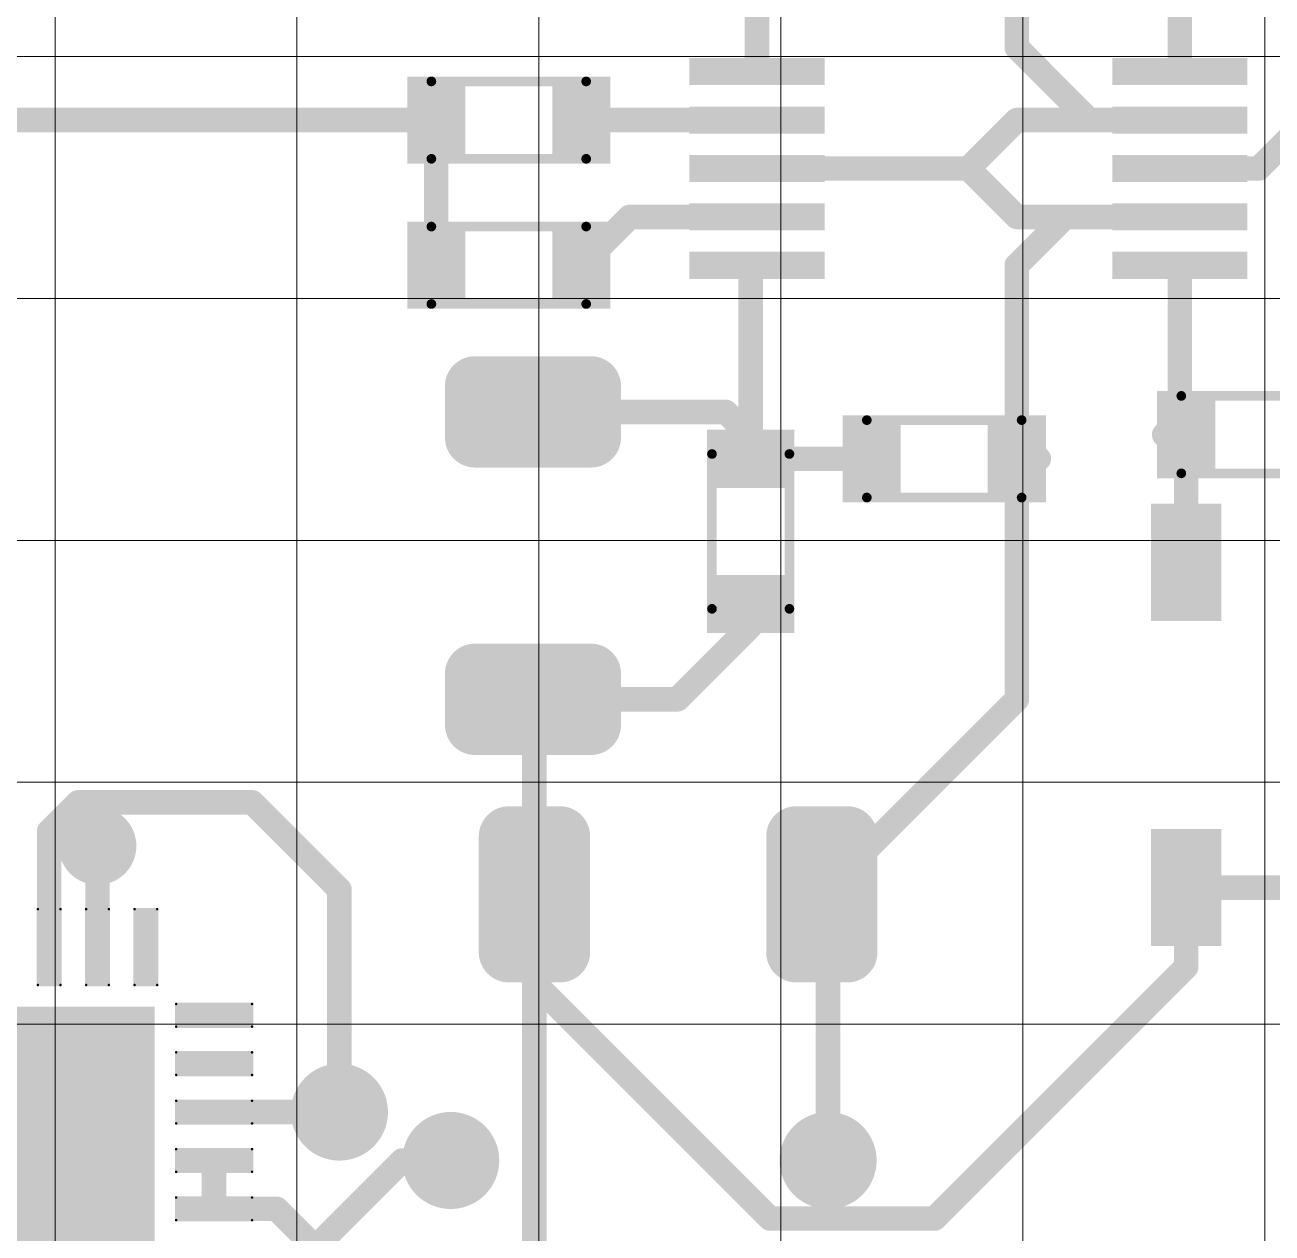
# Model space of a CAD drawing. Extents: x 1996 to 2593, y 74 to 494.
# Drawn here: x 2129.69 to 2142.58, y 322.84 to 335.33 of the extents above; entities that cross this region are included whole.
import ezdxf

# ---------------------------------------------------------------- set-up
doc = ezdxf.new("R2010")
doc.units = 0
doc.header["$MEASUREMENT"] = 0
doc.layers.get('0').update_dxf_attribs({"linetype": 'CONTINUOUS'})
for name, color, linetype in [('BottomSolder', 6, 'CONTINUOUS'), ('KeepOutLayer', 6, 'CONTINUOUS'), ('TopLayer', 1, 'CONTINUOUS')]:
    doc.layers.add(name, color=color, linetype=linetype)

# ---------------------------------------------------------------- blocks, each defined once
blk = doc.blocks.new('CAP3216X125N_16')
at = {"layer": 'TopLayer', "const_width": 0.31049976}
for points in [[(-1.90475108, 0.59949334, 1), (-1.59425132, 0.59949334, 1)], [(-1.37575036, 0.59949334, 1), (-1.0652506, 0.59949334, 1)], [(1.06522012, 0.59949334, 1), (1.37571988, 0.59949334, 1)], [(1.59422084, 0.59949334, 1), (1.9047206, 0.59949334, 1)], [(-1.90475108, -0.5995035, 1), (-1.59425132, -0.5995035, 1)], [(-1.37575036, -0.5995035, 1), (-1.0652506, -0.5995035, 1)], [(1.06522012, -0.5995035, 1), (1.37571988, -0.5995035, 1)], [(1.59422084, -0.5995035, 1), (1.9047206, -0.5995035, 1)]]:
    blk.add_lwpolyline(points, format="xyb", close=True, dxfattribs=at)
at = {"layer": 'TopLayer'}
for points in [[(-1.22050048, -0.91000326), (-1.22050048, 0.9099931), (-1.7495012, -0.91000326), (-1.7495012, 0.9099931)], [(1.74947072, -0.91000326), (1.74947072, 0.9099931), (1.22047, -0.91000326), (1.22047, 0.9099931)], [(-0.91000072, -0.5995035), (-0.91000072, 0.59949334), (-2.06000096, -0.5995035), (-2.06000096, 0.59949334)], [(2.05997048, -0.5995035), (2.05997048, 0.59949334), (0.9099702399999999, -0.5995035), (0.9099702399999999, 0.59949334)]]:
    blk.add_solid(points, dxfattribs=at)
blk = doc.blocks.new('CAP3216X125N_28')
at = {"layer": 'TopLayer', "const_width": 0.31049976}
for points in [[(-1.90475362, 0.59950096, 1), (-1.59425386, 0.59950096, 1)], [(-1.3757529, 0.59950096, 1), (-1.06525314, 0.59950096, 1)], [(1.06521758, 0.59950096, 1), (1.37571734, 0.59950096, 1)], [(1.5942183, 0.59950096, 1), (1.90471806, 0.59950096, 1)], [(-1.90475362, -0.59949588, 1), (-1.59425386, -0.59949588, 1)], [(-1.3757529, -0.59949588, 1), (-1.06525314, -0.59949588, 1)], [(1.06521758, -0.59949588, 1), (1.37571734, -0.59949588, 1)], [(1.5942183, -0.59949588, 1), (1.90471806, -0.59949588, 1)]]:
    blk.add_lwpolyline(points, format="xyb", close=True, dxfattribs=at)
at = {"layer": 'TopLayer'}
for points in [[(-1.22050302, -0.90999564), (-1.22050302, 0.91000072), (-1.74950374, -0.90999564), (-1.74950374, 0.91000072)], [(1.74946818, -0.90999564), (1.74946818, 0.91000072), (1.22046746, -0.90999564), (1.22046746, 0.91000072)], [(-0.91000326, -0.59949588), (-0.91000326, 0.59950096), (-2.0600035, -0.59949588), (-2.0600035, 0.59950096)], [(2.05996794, -0.59949588), (2.05996794, 0.59950096), (0.9099676999999999, -0.59949588), (0.9099676999999999, 0.59950096)]]:
    blk.add_solid(points, dxfattribs=at)
blk = doc.blocks.new('MSOP_10_MS_55')
at = {"layer": 'TopLayer'}
for points in [[(-2.8828873, 0.8610676199999999), (-1.4858873, 0.8610676199999999), (-2.8828873, 1.14046762), (-1.4858873, 1.14046762)], [(1.4859127, 0.8610676199999999), (2.8829127, 0.8610676199999999), (1.4859127, 1.14046762), (2.8829127, 1.14046762)], [(-2.8828873, 0.36068762), (-1.4858873, 0.36068762), (-2.8828873, 0.64008762), (-1.4858873, 0.64008762)], [(1.4859127, 0.36068762), (2.8829127, 0.36068762), (1.4859127, 0.64008762), (2.8829127, 0.64008762)], [(-2.8828873, -0.13969238), (-1.4858873, -0.13969238), (-2.8828873, 0.13970762), (-1.4858873, 0.13970762)], [(1.4859127, -0.13969238), (2.8829127, -0.13969238), (1.4859127, 0.13970762), (2.8829127, 0.13970762)], [(-2.8828873, -0.64007238), (-1.4858873, -0.64007238), (-2.8828873, -0.36067238), (-1.4858873, -0.36067238)], [(1.4859127, -0.64007238), (2.8829127, -0.64007238), (1.4859127, -0.36067238), (2.8829127, -0.36067238)], [(-2.8828873, -1.14045238), (-1.4858873, -1.14045238), (-2.8828873, -0.86105238), (-1.4858873, -0.86105238)], [(1.4859127, -1.14045238), (2.8829127, -1.14045238), (1.4859127, -0.86105238), (2.8829127, -0.86105238)]]:
    blk.add_solid(points, dxfattribs=at)
blk = doc.blocks.new('QFN50P400X400X80_25N_58')
at = {"layer": 'TopLayer', "const_width": 0.01299972}
for points in [[(-1.37347452, 2.34695746, 1), (-1.3604748, 2.34695746, 1)], [(-1.13947448, 2.34695746, 1), (-1.12647476, 2.34695746, 1)], [(-0.8735009199999999, 2.34695746, 1), (-0.8605012, 2.34695746, 1)], [(-0.6395008799999999, 2.34695746, 1), (-0.62650116, 2.34695746, 1)], [(-0.37347652, 2.34695746, 1), (-0.3604768, 2.34695746, 1)], [(-0.13947648, 2.34695746, 1), (-0.12647676, 2.34695746, 1)], [(0.12649708, 2.34695746, 1), (0.1394968, 2.34695746, 1)], [(0.36049712, 2.34695746, 1), (0.37349684, 2.34695746, 1)], [(0.62652148, 2.34695746, 1), (0.6395212, 2.34695746, 1)], [(0.8605215199999999, 2.34695746, 1), (0.87352124, 2.34695746, 1)], [(1.12649508, 2.34695746, 1), (1.1394948, 2.34695746, 1)], [(1.36049512, 2.34695746, 1), (1.37349484, 2.34695746, 1)], [(-1.37347452, 1.56295598, 1), (-1.3604748, 1.56295598, 1)], [(-1.13947448, 1.56295598, 1), (-1.12647476, 1.56295598, 1)], [(-0.8735009199999999, 1.56295598, 1), (-0.8605012, 1.56295598, 1)], [(-0.6395008799999999, 1.56295598, 1), (-0.62650116, 1.56295598, 1)], [(-0.37347652, 1.56295598, 1), (-0.3604768, 1.56295598, 1)], [(-0.13947648, 1.56295598, 1), (-0.12647676, 1.56295598, 1)], [(0.12649708, 1.56295598, 1), (0.1394968, 1.56295598, 1)], [(0.36049712, 1.56295598, 1), (0.37349684, 1.56295598, 1)], [(0.62652148, 1.56295598, 1), (0.6395212, 1.56295598, 1)], [(0.8605215199999999, 1.56295598, 1), (0.87352124, 1.56295598, 1)], [(1.12649508, 1.56295598, 1), (1.1394948, 1.56295598, 1)], [(1.36049512, 1.56295598, 1), (1.37349484, 1.56295598, 1)], [(-2.35347764, 1.36695434, 1), (-2.34047792, 1.36695434, 1)], [(-1.56947616, 1.36695434, 1), (-1.55647644, 1.36695434, 1)], [(1.55649676, 1.36695434, 1), (1.56949648, 1.36695434, 1)], [(2.34049824, 1.36695434, 1), (2.35349796, 1.36695434, 1)], [(-2.35347764, 1.1329543, 1), (-2.34047792, 1.1329543, 1)], [(-1.56947616, 1.1329543, 1), (-1.55647644, 1.1329543, 1)], [(1.55649676, 1.1329543, 1), (1.56949648, 1.1329543, 1)], [(2.34049824, 1.1329543, 1), (2.35349796, 1.1329543, 1)], [(-2.35347764, 0.8669807399999999, 1), (-2.34047792, 0.8669807399999999, 1)], [(-1.56947616, 0.8669807399999999, 1), (-1.55647644, 0.8669807399999999, 1)], [(1.55649676, 0.8669807399999999, 1), (1.56949648, 0.8669807399999999, 1)], [(2.34049824, 0.8669807399999999, 1), (2.35349796, 0.8669807399999999, 1)], [(-2.35347764, 0.6329807, 1), (-2.34047792, 0.6329807, 1)], [(-1.56947616, 0.6329807, 1), (-1.55647644, 0.6329807, 1)], [(1.55649676, 0.6329807, 1), (1.56949648, 0.6329807, 1)], [(2.34049824, 0.6329807, 1), (2.35349796, 0.6329807, 1)], [(-2.35347764, 0.36695634, 1), (-2.34047792, 0.36695634, 1)], [(-1.56947616, 0.36695634, 1), (-1.55647644, 0.36695634, 1)], [(1.55649676, 0.36695634, 1), (1.56949648, 0.36695634, 1)], [(2.34049824, 0.36695634, 1), (2.35349796, 0.36695634, 1)], [(-2.35347764, 0.1329563, 1), (-2.34047792, 0.1329563, 1)], [(-1.56947616, 0.1329563, 1), (-1.55647644, 0.1329563, 1)], [(1.55649676, 0.1329563, 1), (1.56949648, 0.1329563, 1)], [(2.34049824, 0.1329563, 1), (2.35349796, 0.1329563, 1)], [(-2.35347764, -0.13301726, 1), (-2.34047792, -0.13301726, 1)], [(-1.56947616, -0.13301726, 1), (-1.55647644, -0.13301726, 1)], [(1.55649676, -0.13301726, 1), (1.56949648, -0.13301726, 1)], [(2.34049824, -0.13301726, 1), (2.35349796, -0.13301726, 1)], [(-2.35347764, -0.3670173, 1), (-2.34047792, -0.3670173, 1)], [(-1.56947616, -0.3670173, 1), (-1.55647644, -0.3670173, 1)], [(1.55649676, -0.3670173, 1), (1.56949648, -0.3670173, 1)], [(2.34049824, -0.3670173, 1), (2.35349796, -0.3670173, 1)], [(-2.35347764, -0.63304166, 1), (-2.34047792, -0.63304166, 1)], [(-1.56947616, -0.63304166, 1), (-1.55647644, -0.63304166, 1)], [(1.55649676, -0.63304166, 1), (1.56949648, -0.63304166, 1)], [(2.34049824, -0.63304166, 1), (2.35349796, -0.63304166, 1)], [(-2.35347764, -0.8670416999999999, 1), (-2.34047792, -0.8670416999999999, 1)], [(-1.56947616, -0.8670416999999999, 1), (-1.55647644, -0.8670416999999999, 1)], [(1.55649676, -0.8670416999999999, 1), (1.56949648, -0.8670416999999999, 1)], [(2.34049824, -0.8670416999999999, 1), (2.35349796, -0.8670416999999999, 1)], [(-2.35347764, -1.13301526, 1), (-2.34047792, -1.13301526, 1)], [(-1.56947616, -1.13301526, 1), (-1.55647644, -1.13301526, 1)], [(1.55649676, -1.13301526, 1), (1.56949648, -1.13301526, 1)], [(2.34049824, -1.13301526, 1), (2.35349796, -1.13301526, 1)], [(-2.35347764, -1.3670153, 1), (-2.34047792, -1.3670153, 1)], [(-1.56947616, -1.3670153, 1), (-1.55647644, -1.3670153, 1)], [(1.55649676, -1.3670153, 1), (1.56949648, -1.3670153, 1)], [(2.34049824, -1.3670153, 1), (2.35349796, -1.3670153, 1)], [(-1.37347452, -1.56301694, 1), (-1.3604748, -1.56301694, 1)], [(-1.13947448, -1.56301694, 1), (-1.12647476, -1.56301694, 1)], [(-0.8735009199999999, -1.56301694, 1), (-0.8605012, -1.56301694, 1)], [(-0.6395008799999999, -1.56301694, 1), (-0.62650116, -1.56301694, 1)], [(-0.37347652, -1.56301694, 1), (-0.3604768, -1.56301694, 1)], [(-0.13947648, -1.56301694, 1), (-0.12647676, -1.56301694, 1)], [(0.12649708, -1.56301694, 1), (0.1394968, -1.56301694, 1)], [(0.36049712, -1.56301694, 1), (0.37349684, -1.56301694, 1)], [(0.62652148, -1.56301694, 1), (0.6395212, -1.56301694, 1)], [(0.8605215199999999, -1.56301694, 1), (0.87352124, -1.56301694, 1)], [(1.12649508, -1.56301694, 1), (1.1394948, -1.56301694, 1)], [(1.36049512, -1.56301694, 1), (1.37349484, -1.56301694, 1)], [(-1.37347452, -2.34701842, 1), (-1.3604748, -2.34701842, 1)], [(-1.13947448, -2.34701842, 1), (-1.12647476, -2.34701842, 1)], [(-0.8735009199999999, -2.34701842, 1), (-0.8605012, -2.34701842, 1)], [(-0.6395008799999999, -2.34701842, 1), (-0.62650116, -2.34701842, 1)], [(-0.37347652, -2.34701842, 1), (-0.3604768, -2.34701842, 1)], [(-0.13947648, -2.34701842, 1), (-0.12647676, -2.34701842, 1)], [(0.12649708, -2.34701842, 1), (0.1394968, -2.34701842, 1)], [(0.36049712, -2.34701842, 1), (0.37349684, -2.34701842, 1)], [(0.62652148, -2.34701842, 1), (0.6395212, -2.34701842, 1)], [(0.8605215199999999, -2.34701842, 1), (0.87352124, -2.34701842, 1)], [(1.12649508, -2.34701842, 1), (1.1394948, -2.34701842, 1)], [(1.36049512, -2.34701842, 1), (1.37349484, -2.34701842, 1)]]:
    blk.add_lwpolyline(points, format="xyb", close=True, dxfattribs=at)
at = {"layer": 'TopLayer'}
for points in [[(-1.1199749, 1.56295598), (-1.1199749, 2.34695746), (-1.37997438, 1.56295598), (-1.37997438, 2.34695746)], [(-1.13297462, 1.54995626), (-1.13297462, 2.35995718), (-1.36697466, 1.54995626), (-1.36697466, 2.35995718)], [(-0.6200013, 1.56295598), (-0.6200013, 2.34695746), (-0.8800007799999999, 1.56295598), (-0.8800007799999999, 2.34695746)], [(-0.6330010199999999, 1.54995626), (-0.6330010199999999, 2.35995718), (-0.86700106, 1.54995626), (-0.86700106, 2.35995718)], [(-0.1199769, 1.56295598), (-0.1199769, 2.34695746), (-0.37997638, 1.56295598), (-0.37997638, 2.34695746)], [(-0.13297662, 1.54995626), (-0.13297662, 2.35995718), (-0.36697666, 1.54995626), (-0.36697666, 2.35995718)], [(0.3799967, 1.56295598), (0.3799967, 2.34695746), (0.11999722, 1.56295598), (0.11999722, 2.34695746)], [(0.36699698, 1.54995626), (0.36699698, 2.35995718), (0.13299694, 1.54995626), (0.13299694, 2.35995718)], [(0.8800211, 1.56295598), (0.8800211, 2.34695746), (0.6200216199999999, 1.56295598), (0.6200216199999999, 2.34695746)], [(0.86702138, 1.54995626), (0.86702138, 2.35995718), (0.63302134, 1.54995626), (0.63302134, 2.35995718)], [(1.3799947, 1.56295598), (1.3799947, 2.34695746), (1.11999522, 1.56295598), (1.11999522, 2.34695746)], [(1.36699498, 1.54995626), (1.36699498, 2.35995718), (1.13299494, 1.54995626), (1.13299494, 2.35995718)], [(-2.3599775, 1.1329543), (-1.54997658, 1.1329543), (-2.3599775, 1.36695434), (-1.54997658, 1.36695434)], [(-2.34697778, 1.11995458), (-1.5629763, 1.11995458), (-2.34697778, 1.37995406), (-1.5629763, 1.37995406)], [(-1.3399897, -1.34003034), (1.34001002, -1.34003034), (-1.3399897, 1.33996938), (1.34001002, 1.33996938)], [(1.5499969, 1.1329543), (2.35999782, 1.1329543), (1.5499969, 1.36695434), (2.35999782, 1.36695434)], [(1.56299662, 1.11995458), (2.3469981, 1.11995458), (1.56299662, 1.37995406), (2.3469981, 1.37995406)], [(-2.3599775, 0.6329807), (-1.54997658, 0.6329807), (-2.3599775, 0.8669807399999999), (-1.54997658, 0.8669807399999999)], [(-2.34697778, 0.61998098), (-1.5629763, 0.61998098), (-2.34697778, 0.87998046), (-1.5629763, 0.87998046)], [(1.5499969, 0.6329807), (2.35999782, 0.6329807), (1.5499969, 0.8669807399999999), (2.35999782, 0.8669807399999999)], [(1.56299662, 0.61998098), (2.3469981, 0.61998098), (1.56299662, 0.87998046), (2.3469981, 0.87998046)], [(-2.3599775, 0.1329563), (-1.54997658, 0.1329563), (-2.3599775, 0.36695634), (-1.54997658, 0.36695634)], [(-2.34697778, 0.11995658), (-1.5629763, 0.11995658), (-2.34697778, 0.37995606), (-1.5629763, 0.37995606)], [(1.5499969, 0.1329563), (2.35999782, 0.1329563), (1.5499969, 0.36695634), (2.35999782, 0.36695634)], [(1.56299662, 0.11995658), (2.3469981, 0.11995658), (1.56299662, 0.37995606), (2.3469981, 0.37995606)], [(-2.34697778, -0.38001702), (-1.5629763, -0.38001702), (-2.34697778, -0.12001754), (-1.5629763, -0.12001754)], [(1.56299662, -0.38001702), (2.3469981, -0.38001702), (1.56299662, -0.12001754), (2.3469981, -0.12001754)], [(-2.3599775, -0.3670173), (-1.54997658, -0.3670173), (-2.3599775, -0.13301726), (-1.54997658, -0.13301726)], [(1.5499969, -0.3670173), (2.35999782, -0.3670173), (1.5499969, -0.13301726), (2.35999782, -0.13301726)], [(-2.3599775, -0.8670416999999999), (-1.54997658, -0.8670416999999999), (-2.3599775, -0.63304166), (-1.54997658, -0.63304166)], [(-2.34697778, -0.88004142), (-1.5629763, -0.88004142), (-2.34697778, -0.62004194), (-1.5629763, -0.62004194)], [(1.5499969, -0.8670416999999999), (2.35999782, -0.8670416999999999), (1.5499969, -0.63304166), (2.35999782, -0.63304166)], [(1.56299662, -0.88004142), (2.3469981, -0.88004142), (1.56299662, -0.62004194), (2.3469981, -0.62004194)], [(-2.3599775, -1.3670153), (-1.54997658, -1.3670153), (-2.3599775, -1.13301526), (-1.54997658, -1.13301526)], [(-2.34697778, -1.38001502), (-1.5629763, -1.38001502), (-2.34697778, -1.12001554), (-1.5629763, -1.12001554)], [(1.5499969, -1.3670153), (2.35999782, -1.3670153), (1.5499969, -1.13301526), (2.35999782, -1.13301526)], [(1.56299662, -1.38001502), (2.3469981, -1.38001502), (1.56299662, -1.12001554), (2.3469981, -1.12001554)], [(-1.1199749, -2.34701842), (-1.1199749, -1.56301694), (-1.37997438, -2.34701842), (-1.37997438, -1.56301694)], [(-1.13297462, -2.36001814), (-1.13297462, -1.55001722), (-1.36697466, -2.36001814), (-1.36697466, -1.55001722)], [(-0.6200013, -2.34701842), (-0.6200013, -1.56301694), (-0.8800007799999999, -2.34701842), (-0.8800007799999999, -1.56301694)], [(-0.6330010199999999, -2.36001814), (-0.6330010199999999, -1.55001722), (-0.86700106, -2.36001814), (-0.86700106, -1.55001722)], [(-0.1199769, -2.34701842), (-0.1199769, -1.56301694), (-0.37997638, -2.34701842), (-0.37997638, -1.56301694)], [(-0.13297662, -2.36001814), (-0.13297662, -1.55001722), (-0.36697666, -2.36001814), (-0.36697666, -1.55001722)], [(0.3799967, -2.34701842), (0.3799967, -1.56301694), (0.11999722, -2.34701842), (0.11999722, -1.56301694)], [(0.36699698, -2.36001814), (0.36699698, -1.55001722), (0.13299694, -2.36001814), (0.13299694, -1.55001722)], [(0.8800211, -2.34701842), (0.8800211, -1.56301694), (0.6200216199999999, -2.34701842), (0.6200216199999999, -1.56301694)], [(0.86702138, -2.36001814), (0.86702138, -1.55001722), (0.63302134, -2.36001814), (0.63302134, -1.55001722)], [(1.3799947, -2.34701842), (1.3799947, -1.56301694), (1.11999522, -2.34701842), (1.11999522, -1.56301694)], [(1.36699498, -2.36001814), (1.36699498, -1.55001722), (1.13299494, -2.36001814), (1.13299494, -1.55001722)]]:
    blk.add_solid(points, dxfattribs=at)
blk = doc.blocks.new('___0603_65')
at = {"layer": 'KeepOutLayer', "const_width": 0.0999998}
for points in [[(-0.8000288799999999, -0.39995602), (-0.8000288799999999, 0.40004238)], [(-0.8000288799999999, 0.40004238), (0.7999679199999999, 0.40004238)], [(0.7999679199999999, -0.39995602), (0.7999679199999999, 0.40004238)], [(-0.8000288799999999, -0.39995602), (0.7999679199999999, -0.39995602)]]:
    blk.add_lwpolyline(points, dxfattribs=at)
at = {"layer": 'KeepOutLayer', "const_width": 0.0499999}
for points in [[(-0.82502756, 0.40004238, 1), (-0.7750302, 0.40004238, 1)], [(-0.82502756, 0.40004238, 1), (-0.7750302, 0.40004238, 1)], [(0.77496924, 0.40004238, 1), (0.8249666, 0.40004238, 1)], [(0.77496924, 0.40004238, 1), (0.8249666, 0.40004238, 1)], [(-0.82502756, -0.39995602, 1), (-0.7750302, -0.39995602, 1)], [(-0.82502756, -0.39995602, 1), (-0.7750302, -0.39995602, 1)], [(0.77496924, -0.39995602, 1), (0.8249666, -0.39995602, 1)], [(0.77496924, -0.39995602, 1), (0.8249666, -0.39995602, 1)]]:
    blk.add_lwpolyline(points, format="xyb", close=True, dxfattribs=at)
at = {"layer": 'TopLayer'}
for points in [[(-1.05004108, -0.44995592), (-0.45004228, -0.44995592), (-1.05004108, 0.45004228), (-0.45004228, 0.45004228)], [(0.44998132, -0.44995592), (1.04998012, -0.44995592), (0.44998132, 0.45004228), (1.04998012, 0.45004228)]]:
    blk.add_solid(points, dxfattribs=at)
blk = doc.blocks.new('___0603_66')
at = {"layer": 'KeepOutLayer', "const_width": 0.0999998}
for points in [[(-0.8000288799999999, -0.39997888), (-0.8000288799999999, 0.40001952)], [(-0.8000288799999999, 0.40001952), (0.7999679199999999, 0.40001952)], [(0.7999679199999999, -0.39997888), (0.7999679199999999, 0.40001952)], [(-0.8000288799999999, -0.39997888), (0.7999679199999999, -0.39997888)]]:
    blk.add_lwpolyline(points, dxfattribs=at)
at = {"layer": 'KeepOutLayer', "const_width": 0.0499999}
for points in [[(-0.82502756, 0.40001952, 1), (-0.7750302, 0.40001952, 1)], [(-0.82502756, 0.40001952, 1), (-0.7750302, 0.40001952, 1)], [(0.77496924, 0.40001952, 1), (0.8249666, 0.40001952, 1)], [(0.77496924, 0.40001952, 1), (0.8249666, 0.40001952, 1)], [(-0.82502756, -0.39997888, 1), (-0.7750302, -0.39997888, 1)], [(-0.82502756, -0.39997888, 1), (-0.7750302, -0.39997888, 1)], [(0.77496924, -0.39997888, 1), (0.8249666, -0.39997888, 1)], [(0.77496924, -0.39997888, 1), (0.8249666, -0.39997888, 1)]]:
    blk.add_lwpolyline(points, format="xyb", close=True, dxfattribs=at)
at = {"layer": 'TopLayer'}
for points in [[(-1.05004108, -0.44997878), (-0.45004228, -0.44997878), (-1.05004108, 0.4500194199999999), (-0.45004228, 0.4500194199999999)], [(0.44998132, -0.44997878), (1.04998012, -0.44997878), (0.44998132, 0.4500194199999999), (1.04998012, 0.4500194199999999)]]:
    blk.add_solid(points, dxfattribs=at)
blk = doc.blocks.new('___0603_67')
at = {"layer": 'KeepOutLayer', "const_width": 0.0999998}
for points in [[(-0.79995268, 0.3999992), (-0.79995268, -0.3999992)], [(0.8000441199999999, 0.3999992), (-0.79995268, 0.3999992)], [(0.8000441199999999, 0.3999992), (0.8000441199999999, -0.3999992)], [(0.8000441199999999, -0.3999992), (-0.79995268, -0.3999992)]]:
    blk.add_lwpolyline(points, dxfattribs=at)
at = {"layer": 'KeepOutLayer', "const_width": 0.0499999}
for points in [[(-0.8249513599999999, 0.3999992, 1), (-0.7749539999999999, 0.3999992, 1)], [(-0.8249513599999999, 0.3999992, 1), (-0.7749539999999999, 0.3999992, 1)], [(0.77504544, 0.3999992, 1), (0.8250428, 0.3999992, 1)], [(0.77504544, 0.3999992, 1), (0.8250428, 0.3999992, 1)], [(-0.8249513599999999, -0.3999992, 1), (-0.7749539999999999, -0.3999992, 1)], [(-0.8249513599999999, -0.3999992, 1), (-0.7749539999999999, -0.3999992, 1)], [(0.77504544, -0.3999992, 1), (0.8250428, -0.3999992, 1)], [(0.77504544, -0.3999992, 1), (0.8250428, -0.3999992, 1)]]:
    blk.add_lwpolyline(points, format="xyb", close=True, dxfattribs=at)
at = {"layer": 'TopLayer'}
for points in [[(-1.04996488, -0.4499991), (-0.44996608, -0.4499991), (-1.04996488, 0.4499991), (-0.44996608, 0.4499991)], [(0.45005752, -0.4499991), (1.05005632, -0.4499991), (0.45005752, 0.4499991), (1.05005632, 0.4499991)]]:
    blk.add_solid(points, dxfattribs=at)
blk = doc.blocks.new('___0603_77')
at = {"layer": 'KeepOutLayer', "const_width": 0.0999998}
for points in [[(-0.8000415799999999, -0.39997126), (-0.8000415799999999, 0.40002714)], [(-0.8000415799999999, 0.40002714), (0.79995522, 0.40002714)], [(0.79995522, -0.39997126), (0.79995522, 0.40002714)], [(-0.8000415799999999, -0.39997126), (0.79995522, -0.39997126)]]:
    blk.add_lwpolyline(points, dxfattribs=at)
at = {"layer": 'KeepOutLayer', "const_width": 0.0499999}
for points in [[(-0.82504026, 0.40002714, 1), (-0.7750429, 0.40002714, 1)], [(-0.82504026, 0.40002714, 1), (-0.7750429, 0.40002714, 1)], [(0.7749565399999999, 0.40002714, 1), (0.8249538999999999, 0.40002714, 1)], [(0.7749565399999999, 0.40002714, 1), (0.8249538999999999, 0.40002714, 1)], [(-0.82504026, -0.39997126, 1), (-0.7750429, -0.39997126, 1)], [(-0.82504026, -0.39997126, 1), (-0.7750429, -0.39997126, 1)], [(0.7749565399999999, -0.39997126, 1), (0.8249538999999999, -0.39997126, 1)], [(0.7749565399999999, -0.39997126, 1), (0.8249538999999999, -0.39997126, 1)]]:
    blk.add_lwpolyline(points, format="xyb", close=True, dxfattribs=at)
at = {"layer": 'TopLayer'}
for points in [[(-1.05005378, -0.44997116), (-0.45005498, -0.44997116), (-1.05005378, 0.45002704), (-0.45005498, 0.45002704)], [(0.44996862, -0.44997116), (1.04996742, -0.44997116), (0.44996862, 0.45002704), (1.04996742, 0.45002704)]]:
    blk.add_solid(points, dxfattribs=at)
blk = doc.blocks.new('___0603_78')
at = {"layer": 'KeepOutLayer', "const_width": 0.0999998}
for points in [[(-0.7999984, 0.40005254), (-0.7999984, -0.39994586)], [(-0.7999984, 0.40005254), (0.7999984, 0.40005254)], [(0.7999984, 0.40005254), (0.7999984, -0.39994586)], [(-0.7999984, -0.39994586), (0.7999984, -0.39994586)]]:
    blk.add_lwpolyline(points, dxfattribs=at)
at = {"layer": 'KeepOutLayer', "const_width": 0.0499999}
for points in [[(-0.8249970799999999, 0.40005254, 1), (-0.77499972, 0.40005254, 1)], [(-0.8249970799999999, 0.40005254, 1), (-0.77499972, 0.40005254, 1)], [(0.77499972, 0.40005254, 1), (0.8249970799999999, 0.40005254, 1)], [(0.77499972, 0.40005254, 1), (0.8249970799999999, 0.40005254, 1)], [(-0.8249970799999999, -0.39994586, 1), (-0.77499972, -0.39994586, 1)], [(-0.8249970799999999, -0.39994586, 1), (-0.77499972, -0.39994586, 1)], [(0.77499972, -0.39994586, 1), (0.8249970799999999, -0.39994586, 1)], [(0.77499972, -0.39994586, 1), (0.8249970799999999, -0.39994586, 1)]]:
    blk.add_lwpolyline(points, format="xyb", close=True, dxfattribs=at)
at = {"layer": 'TopLayer'}
for points in [[(-1.0500106, -0.44994576), (-0.4500118, -0.44994576), (-1.0500106, 0.45005244), (-0.4500118, 0.45005244)], [(0.4500118, -0.44994576), (1.0500106, -0.44994576), (0.4500118, 0.45005244), (1.0500106, 0.45005244)]]:
    blk.add_solid(points, dxfattribs=at)
blk = doc.blocks.new('SOD3715X145N_109')
at = {"layer": 'TopLayer'}
for points in [[(-2.28501448, -0.36500562), (-1.07501436, -0.36500562), (-2.28501448, 0.36499546), (-1.07501436, 0.36499546)], [(1.07499912, -0.36500562), (2.28499924, -0.36500562), (1.07499912, 0.36499546), (2.28499924, 0.36499546)]]:
    blk.add_solid(points, dxfattribs=at)

msp = doc.modelspace()

# ---------------------------------------------------------------- linework, layer by layer
at = {"lineweight": 9}
for p, q in [((2130, 397.5), (2130, 317.50000696)), ((2132.4999878, 397.5), (2132.4999878, 317.50001966)), ((2135, 397.5), (2135, 317.50000696)), ((2137.499990233733, 397.4999953315619), (2137.499990233733, 317.5000022915618)), ((2139.999990233733, 397.4999953315619), (2139.999990233733, 317.5000022915618)), ((2142.500003205001, 397.4999891838706), (2142.500003205001, 317.4999961438706)), ((2137.50001336, 335.00001016), (2037.5000127, 335.00001016)), ((2157.500016565001, 334.9999993438706), (2057.500015905001, 334.9999993438706)), ((2137.50001336, 332.50001016), (2037.5000127, 332.50001016)), ((2157.500016565001, 332.4999993438706), (2057.500015905001, 332.4999993438706)), ((2137.50001336, 330.00001016), (2037.5000127, 330.00001016)), ((2157.500016565001, 329.9999993438706), (2057.500015905001, 329.9999993438706)), ((2137.50001336, 327.50001016), (2035, 327.50001016)), ((2157.500016565001, 327.4999993438706), (2055.000003205001, 327.4999993438706)), ((2137.50001336, 325.00001016), (2037.5000127, 325.00001016)), ((2157.500016565001, 324.9999993438706), (2057.500015905001, 324.9999993438706))]:
    msp.add_line(p, q, dxfattribs=at)
at = {"layer": 'BottomSolder'}
for points, const_width in [([(2130.237773914487, 326.8426425530475, 1), (2130.639373314487, 326.8426425530475, 1)], 0.4015994), ([(2132.687794414487, 324.0926353530476, 1), (2133.189393614487, 324.0926353530476, 1)], 0.5015992), ([(2133.837804814487, 323.5926109530475, 1), (2134.339404014487, 323.5926109530475, 1)], 0.5015992), ([(2137.737771614487, 323.5926109530475, 1), (2138.239370814487, 323.5926109530475, 1)], 0.5015992)]:
    msp.add_lwpolyline(points, format="xyb", close=True, dxfattribs=dict(at, const_width=const_width))
at = {"layer": 'TopLayer', "const_width": 0.254}
for points in [[(2139.938935614487, 335.0922577530475), (2139.938935614487, 340.3580333530476)], [(2137.254206414487, 334.8433885530475), (2137.254206414487, 336.0500409530475)], [(2141.623006414487, 334.8433885530475), (2141.623006414487, 336.0500409530475)], [(2139.938935614487, 335.0922577530475), (2140.688235614487, 334.3430085530476)], [(2140.090370414487, 334.9408229530475), (2140.688184814487, 334.3430085530476)], [(2142.438549614487, 333.8426285530475), (2143.438598414487, 334.8426265530475)], [(2127.488617614487, 334.3426021530475), (2133.711566814487, 334.3426021530475)], [(2133.938541214487, 332.8426305530475), (2133.938541214487, 334.3426529530475)], [(2135.438563614487, 334.3426529530475), (2137.253850814487, 334.3426529530475)], [(2137.253850814487, 334.3426529530475), (2137.254206414487, 334.3430085530476)], [(2139.438555614487, 333.8426285530475), (2139.938935614487, 334.3430085530476)], [(2139.938935614487, 334.3430085530476), (2140.688184814487, 334.3430085530476)], [(2140.688184814487, 334.3430085530476), (2140.688235614487, 334.3430085530476)], [(2140.688184814487, 334.3430085530476), (2140.688591214487, 334.3426021530475)], [(2140.688235614487, 334.3430085530476), (2141.623006414487, 334.3430085530476)], [(2140.688235614487, 334.3430085530476), (2140.688591214487, 334.3426021530475)], [(2137.254206414487, 333.8426285530475), (2139.438555614487, 333.8426285530475)], [(2139.438555614487, 333.8426285530475), (2139.438606414487, 333.8426285530475)], [(2139.438606414487, 333.8426285530475), (2139.938986414487, 333.3422485530476)], [(2141.623006414487, 333.8426285530475), (2142.438549614487, 333.8426285530475)], [(2135.438563614487, 332.8426305530475), (2135.938181614487, 333.3422485530476)], [(2135.938181614487, 333.3422485530476), (2137.254206414487, 333.3422485530476)], [(2139.938580014487, 332.8422749530475), (2140.438553614487, 333.3422485530476)], [(2139.938986414487, 333.3422485530476), (2140.438553614487, 333.3422485530476)], [(2140.438553614487, 333.3422485530476), (2141.623006414487, 333.3422485530476)], [(2137.188572814487, 332.7762857530475), (2137.254206414487, 332.8418685530475)], [(2137.188572814487, 331.0696089530475), (2137.188572814487, 332.7762857530475)], [(2139.938580014487, 330.8426345530475), (2139.938580014487, 332.8422749530475)], [(2141.623006414487, 331.2540637530475), (2141.623006414487, 332.8418685530475)], [(2134.938590014487, 331.3276221530476), (2136.930610414487, 331.3276221530476)], [(2136.930610414487, 331.3276221530476), (2137.188572814487, 331.0696089530475)], [(2141.575051214487, 331.2061085530475), (2141.623006414487, 331.2540637530475)], [(2141.575051214487, 331.2061085530475), (2141.623006414487, 331.2540637530475)], [(2141.575051214487, 331.2061085530475), (2141.623006414487, 331.2540637530475)], [(2141.461564014487, 331.0926213530475), (2141.575051214487, 331.2061085530475)], [(2141.461564014487, 331.0926213530475), (2141.575051214487, 331.2061085530475)], [(2141.461564014487, 331.0926213530475), (2141.575051214487, 331.2061085530475)], [(2141.461564014487, 331.0926213530475), (2141.575102014487, 330.9791341530475)], [(2141.461564014487, 331.0926213530475), (2141.575102014487, 330.9791341530475)], [(2141.461564014487, 331.0926213530475), (2141.575102014487, 330.9791341530475)], [(2141.688538414487, 330.8656977530475), (2141.688538414487, 331.0926213530475)], [(2137.188572814487, 330.8426345530475), (2137.188572814487, 331.0696089530475)], [(2141.575102014487, 330.9791341530475), (2141.688538414487, 330.8656977530475)], [(2137.188572814487, 330.8426345530475), (2138.438557614487, 330.8426345530475)], [(2140.052118014487, 330.7291473530475), (2140.165605214487, 330.8426345530475)], [(2141.688538414487, 330.4196737530476), (2141.688538414487, 330.8656977530475)], [(2141.688538414487, 330.8656977530475), (2141.688589214487, 330.8656469530476)], [(2141.688589214487, 329.7726341530476), (2141.688589214487, 330.8656469530476)], [(2139.938580014487, 330.6156093530475), (2140.052092614487, 330.7291219530476)], [(2140.052092614487, 330.7291219530476), (2140.052118014487, 330.7291473530475)], [(2139.938580014487, 328.3576509530475), (2139.938580014487, 330.6156093530475)], [(2136.430636814487, 328.3576509530475), (2137.188572814487, 329.1156377530476)], [(2134.938590014487, 328.3576509530475), (2134.953626814487, 328.3426141530476)], [(2134.938590014487, 328.3576509530475), (2136.430636814487, 328.3576509530475)], [(2134.953626814487, 326.3426181530476), (2134.953626814487, 328.3426141530476)], [(2137.923598014487, 326.3426181530476), (2139.938580014487, 328.3576509530475)], [(2129.938600014487, 326.9926041530476), (2130.238574014487, 327.2926289530475)], [(2130.238574014487, 327.2926289530475), (2132.038570414487, 327.2926289530475)], [(2132.038570414487, 327.2926289530475), (2132.938594014487, 326.3926053530475)], [(2129.938600014487, 325.7975849530475), (2129.938600014487, 326.9926041530476)], [(2130.438573614487, 326.8426425530475), (2130.438624414487, 326.8425917530475)], [(2130.438624414487, 325.7975849530475), (2130.438624414487, 326.8425917530475)], [(2132.938594014487, 324.0926353530476), (2132.938594014487, 326.3926053530475)], [(2134.953626814487, 325.4276085530475), (2134.953626814487, 326.3426181530476)], [(2137.923598014487, 326.3426181530476), (2137.988571214487, 326.2776449530475)], [(2141.688589214487, 326.4126205530476), (2143.943601214487, 326.4126205530476)], [(2141.688589214487, 325.5926069530476), (2141.688589214487, 326.4126205530476)], [(2137.988571214487, 323.5926109530475), (2137.988571214487, 326.2776449530475)], [(2139.088594414487, 322.9926121530476), (2141.688589214487, 325.5926069530476)], [(2134.953626814487, 319.4576433530476), (2134.953626814487, 325.4276085530475)], [(2134.953626814487, 325.4276085530475), (2137.388572414487, 322.9926121530476)], [(2131.643600414487, 324.0926353530476), (2132.938594014487, 324.0926353530476)], [(2131.643600414487, 324.0925845530475), (2131.643600414487, 324.0926353530476)], [(2131.643600414487, 323.0925865530475), (2131.643600414487, 323.5926109530475)], [(2132.688607214487, 322.6926381530475), (2133.588630814487, 323.5926109530475)], [(2133.588630814487, 323.5926109530475), (2134.088604414487, 323.5926109530475)], [(2131.643600414487, 323.0925865530475), (2132.288608014487, 323.0925865530475)], [(2132.288608014487, 323.0925865530475), (2132.688607214487, 322.6926381530475)], [(2137.388572414487, 322.9926121530476), (2139.088594414487, 322.9926121530476)]]:
    msp.add_lwpolyline(points, dxfattribs=at)
at = {"layer": 'TopLayer'}
for points, const_width in [([(2139.875435614487, 335.0922577530475, 1), (2140.002435614487, 335.0922577530475, 1)], 0.127), ([(2139.875435614487, 335.0922577530475, 1), (2140.002435614487, 335.0922577530475, 1)], 0.127), ([(2137.190706414487, 334.8433885530475, 1), (2137.317706414487, 334.8433885530475, 1)], 0.127), ([(2140.026870414487, 334.9408229530475, 1), (2140.153870414487, 334.9408229530475, 1)], 0.127), ([(2141.559506414487, 334.8433885530475, 1), (2141.686506414487, 334.8433885530475, 1)], 0.127), ([(2133.648066814487, 334.3426021530475, 1), (2133.775066814487, 334.3426021530475, 1)], 0.127), ([(2133.875041214487, 334.3426529530475, 1), (2134.002041214487, 334.3426529530475, 1)], 0.127), ([(2135.375063614487, 334.3426529530475, 1), (2135.502063614487, 334.3426529530475, 1)], 0.127), ([(2137.190350814487, 334.3426529530475, 1), (2137.317350814487, 334.3426529530475, 1)], 0.127), ([(2137.190350814487, 334.3426529530475, 1), (2137.317350814487, 334.3426529530475, 1)], 0.127), ([(2137.190706414487, 334.3430085530476, 1), (2137.317706414487, 334.3430085530476, 1)], 0.127), ([(2139.875435614487, 334.3430085530476, 1), (2140.002435614487, 334.3430085530476, 1)], 0.127), ([(2139.875435614487, 334.3430085530476, 1), (2140.002435614487, 334.3430085530476, 1)], 0.127), ([(2140.624684814487, 334.3430085530476, 1), (2140.751684814487, 334.3430085530476, 1)], 0.127), ([(2140.624684814487, 334.3430085530476, 1), (2140.751684814487, 334.3430085530476, 1)], 0.127), ([(2140.624684814487, 334.3430085530476, 1), (2140.751684814487, 334.3430085530476, 1)], 0.127), ([(2140.624684814487, 334.3430085530476, 1), (2140.751684814487, 334.3430085530476, 1)], 0.127), ([(2140.624735614487, 334.3430085530476, 1), (2140.751735614487, 334.3430085530476, 1)], 0.127), ([(2140.624735614487, 334.3430085530476, 1), (2140.751735614487, 334.3430085530476, 1)], 0.127), ([(2140.624735614487, 334.3430085530476, 1), (2140.751735614487, 334.3430085530476, 1)], 0.127), ([(2140.624735614487, 334.3430085530476, 1), (2140.751735614487, 334.3430085530476, 1)], 0.127), ([(2140.625091214487, 334.3426021530475, 1), (2140.752091214487, 334.3426021530475, 1)], 0.127), ([(2140.625091214487, 334.3426021530475, 1), (2140.752091214487, 334.3426021530475, 1)], 0.127), ([(2141.559506414487, 334.3430085530476, 1), (2141.686506414487, 334.3430085530476, 1)], 0.127), ([(2137.190706414487, 333.8426285530475, 1), (2137.317706414487, 333.8426285530475, 1)], 0.127), ([(2139.375055614487, 333.8426285530475, 1), (2139.502055614487, 333.8426285530475, 1)], 0.127), ([(2139.375055614487, 333.8426285530475, 1), (2139.502055614487, 333.8426285530475, 1)], 0.127), ([(2139.375055614487, 333.8426285530475, 1), (2139.502055614487, 333.8426285530475, 1)], 0.127), ([(2139.375106414487, 333.8426285530475, 1), (2139.502106414487, 333.8426285530475, 1)], 0.127), ([(2139.375106414487, 333.8426285530475, 1), (2139.502106414487, 333.8426285530475, 1)], 0.127), ([(2141.559506414487, 333.8426285530475, 1), (2141.686506414487, 333.8426285530475, 1)], 0.127), ([(2142.375049614487, 333.8426285530475, 1), (2142.502049614487, 333.8426285530475, 1)], 0.127), ([(2142.375049614487, 333.8426285530475, 1), (2142.502049614487, 333.8426285530475, 1)], 0.127), ([(2135.874681614487, 333.3422485530476, 1), (2136.001681614487, 333.3422485530476, 1)], 0.127), ([(2135.874681614487, 333.3422485530476, 1), (2136.001681614487, 333.3422485530476, 1)], 0.127), ([(2137.190706414487, 333.3422485530476, 1), (2137.317706414487, 333.3422485530476, 1)], 0.127), ([(2139.875486414487, 333.3422485530476, 1), (2140.002486414487, 333.3422485530476, 1)], 0.127), ([(2139.875486414487, 333.3422485530476, 1), (2140.002486414487, 333.3422485530476, 1)], 0.127), ([(2140.375053614487, 333.3422485530476, 1), (2140.502053614487, 333.3422485530476, 1)], 0.127), ([(2140.375053614487, 333.3422485530476, 1), (2140.502053614487, 333.3422485530476, 1)], 0.127), ([(2140.375053614487, 333.3422485530476, 1), (2140.502053614487, 333.3422485530476, 1)], 0.127), ([(2141.559506414487, 333.3422485530476, 1), (2141.686506414487, 333.3422485530476, 1)], 0.127), ([(2133.875041214487, 332.8426305530475, 1), (2134.002041214487, 332.8426305530475, 1)], 0.127), ([(2135.375063614487, 332.8426305530475, 1), (2135.502063614487, 332.8426305530475, 1)], 0.127), ([(2137.125072814487, 332.7762857530475, 1), (2137.252072814487, 332.7762857530475, 1)], 0.127), ([(2137.125072814487, 332.7762857530475, 1), (2137.252072814487, 332.7762857530475, 1)], 0.127), ([(2137.190706414487, 332.8418685530475, 1), (2137.317706414487, 332.8418685530475, 1)], 0.127), ([(2139.875080014487, 332.8422749530475, 1), (2140.002080014487, 332.8422749530475, 1)], 0.127), ([(2139.875080014487, 332.8422749530475, 1), (2140.002080014487, 332.8422749530475, 1)], 0.127), ([(2141.559506414487, 332.8418685530475, 1), (2141.686506414487, 332.8418685530475, 1)], 0.127), ([(2134.875090014487, 331.3276221530476, 1), (2135.002090014487, 331.3276221530476, 1)], 0.127), ([(2136.867110414487, 331.3276221530476, 1), (2136.994110414487, 331.3276221530476, 1)], 0.127), ([(2136.867110414487, 331.3276221530476, 1), (2136.994110414487, 331.3276221530476, 1)], 0.127), ([(2141.559506414487, 331.2540637530475, 1), (2141.686506414487, 331.2540637530475, 1)], 0.127), ([(2141.559506414487, 331.2540637530475, 1), (2141.686506414487, 331.2540637530475, 1)], 0.127), ([(2141.559506414487, 331.2540637530475, 1), (2141.686506414487, 331.2540637530475, 1)], 0.127), ([(2141.559506414487, 331.2540637530475, 1), (2141.686506414487, 331.2540637530475, 1)], 0.127), ([(2141.398064014487, 331.0926213530475, 1), (2141.525064014487, 331.0926213530475, 1)], 0.127), ([(2141.398064014487, 331.0926213530475, 1), (2141.525064014487, 331.0926213530475, 1)], 0.127), ([(2141.398064014487, 331.0926213530475, 1), (2141.525064014487, 331.0926213530475, 1)], 0.127), ([(2141.398064014487, 331.0926213530475, 1), (2141.525064014487, 331.0926213530475, 1)], 0.127), ([(2141.398064014487, 331.0926213530475, 1), (2141.525064014487, 331.0926213530475, 1)], 0.127), ([(2141.398064014487, 331.0926213530475, 1), (2141.525064014487, 331.0926213530475, 1)], 0.127), ([(2141.511551214487, 331.2061085530475, 1), (2141.638551214487, 331.2061085530475, 1)], 0.127), ([(2141.511551214487, 331.2061085530475, 1), (2141.638551214487, 331.2061085530475, 1)], 0.127), ([(2141.511551214487, 331.2061085530475, 1), (2141.638551214487, 331.2061085530475, 1)], 0.127), ([(2141.511551214487, 331.2061085530475, 1), (2141.638551214487, 331.2061085530475, 1)], 0.127), ([(2141.511551214487, 331.2061085530475, 1), (2141.638551214487, 331.2061085530475, 1)], 0.127), ([(2141.511551214487, 331.2061085530475, 1), (2141.638551214487, 331.2061085530475, 1)], 0.127), ([(2141.625038414487, 331.0926213530475, 1), (2141.752038414487, 331.0926213530475, 1)], 0.127), ([(2137.125072814487, 331.0696089530475, 1), (2137.252072814487, 331.0696089530475, 1)], 0.127), ([(2137.125072814487, 331.0696089530475, 1), (2137.252072814487, 331.0696089530475, 1)], 0.127), ([(2137.125072814487, 331.0696089530475, 1), (2137.252072814487, 331.0696089530475, 1)], 0.127), ([(2141.511602014487, 330.9791341530475, 1), (2141.638602014487, 330.9791341530475, 1)], 0.127), ([(2141.511602014487, 330.9791341530475, 1), (2141.638602014487, 330.9791341530475, 1)], 0.127), ([(2141.511602014487, 330.9791341530475, 1), (2141.638602014487, 330.9791341530475, 1)], 0.127), ([(2141.511602014487, 330.9791341530475, 1), (2141.638602014487, 330.9791341530475, 1)], 0.127), ([(2137.125072814487, 330.8426345530475, 1), (2137.252072814487, 330.8426345530475, 1)], 0.127), ([(2137.125072814487, 330.8426345530475, 1), (2137.252072814487, 330.8426345530475, 1)], 0.127), ([(2138.375057614487, 330.8426345530475, 1), (2138.502057614487, 330.8426345530475, 1)], 0.127), ([(2139.875080014487, 330.8426345530475, 1), (2140.002080014487, 330.8426345530475, 1)], 0.127), ([(2140.102105214487, 330.8426345530475, 1), (2140.229105214487, 330.8426345530475, 1)], 0.127), ([(2141.625038414487, 330.8656977530475, 1), (2141.752038414487, 330.8656977530475, 1)], 0.127), ([(2141.625038414487, 330.8656977530475, 1), (2141.752038414487, 330.8656977530475, 1)], 0.127), ([(2141.625038414487, 330.8656977530475, 1), (2141.752038414487, 330.8656977530475, 1)], 0.127), ([(2141.625038414487, 330.8656977530475, 1), (2141.752038414487, 330.8656977530475, 1)], 0.127), ([(2141.625089214487, 330.8656469530476, 1), (2141.752089214487, 330.8656469530476, 1)], 0.127), ([(2141.625089214487, 330.8656469530476, 1), (2141.752089214487, 330.8656469530476, 1)], 0.127), ([(2139.988592614487, 330.7291219530476, 1), (2140.115592614487, 330.7291219530476, 1)], 0.127), ([(2139.988592614487, 330.7291219530476, 1), (2140.115592614487, 330.7291219530476, 1)], 0.127), ([(2139.988618014487, 330.7291473530475, 1), (2140.115618014487, 330.7291473530475, 1)], 0.127), ([(2139.988618014487, 330.7291473530475, 1), (2140.115618014487, 330.7291473530475, 1)], 0.127), ([(2139.875080014487, 330.6156093530475, 1), (2140.002080014487, 330.6156093530475, 1)], 0.127), ([(2139.875080014487, 330.6156093530475, 1), (2140.002080014487, 330.6156093530475, 1)], 0.127), ([(2141.625038414487, 330.4196737530476, 1), (2141.752038414487, 330.4196737530476, 1)], 0.127), ([(2141.625089214487, 329.7726341530476, 1), (2141.752089214487, 329.7726341530476, 1)], 0.127), ([(2137.125072814487, 329.1156377530476, 1), (2137.252072814487, 329.1156377530476, 1)], 0.127), ([(2134.875090014487, 328.3576509530475, 1), (2135.002090014487, 328.3576509530475, 1)], 0.127), ([(2134.875090014487, 328.3576509530475, 1), (2135.002090014487, 328.3576509530475, 1)], 0.127), ([(2134.890126814487, 328.3426141530476, 1), (2135.017126814487, 328.3426141530476, 1)], 0.127), ([(2134.890126814487, 328.3426141530476, 1), (2135.017126814487, 328.3426141530476, 1)], 0.127), ([(2136.367136814487, 328.3576509530475, 1), (2136.494136814487, 328.3576509530475, 1)], 0.127), ([(2136.367136814487, 328.3576509530475, 1), (2136.494136814487, 328.3576509530475, 1)], 0.127), ([(2139.875080014487, 328.3576509530475, 1), (2140.002080014487, 328.3576509530475, 1)], 0.127), ([(2139.875080014487, 328.3576509530475, 1), (2140.002080014487, 328.3576509530475, 1)], 0.127), ([(2130.175074014487, 327.2926289530475, 1), (2130.302074014487, 327.2926289530475, 1)], 0.127), ([(2130.175074014487, 327.2926289530475, 1), (2130.302074014487, 327.2926289530475, 1)], 0.127), ([(2131.975070414487, 327.2926289530475, 1), (2132.102070414487, 327.2926289530475, 1)], 0.127), ([(2131.975070414487, 327.2926289530475, 1), (2132.102070414487, 327.2926289530475, 1)], 0.127), ([(2129.875100014487, 326.9926041530476, 1), (2130.002100014487, 326.9926041530476, 1)], 0.127), ([(2129.875100014487, 326.9926041530476, 1), (2130.002100014487, 326.9926041530476, 1)], 0.127), ([(2130.288573914487, 326.8426425530475, 1), (2130.588573314487, 326.8426425530475, 1)], 0.2999994), ([(2130.375073614487, 326.8426425530475, 1), (2130.502073614487, 326.8426425530475, 1)], 0.127), ([(2130.375124414487, 326.8425917530475, 1), (2130.502124414487, 326.8425917530475, 1)], 0.127), ([(2130.375124414487, 326.8425917530475, 1), (2130.502124414487, 326.8425917530475, 1)], 0.127), ([(2132.875094014487, 326.3926053530475, 1), (2133.002094014487, 326.3926053530475, 1)], 0.127), ([(2132.875094014487, 326.3926053530475, 1), (2133.002094014487, 326.3926053530475, 1)], 0.127), ([(2134.890126814487, 326.3426181530476, 1), (2135.017126814487, 326.3426181530476, 1)], 0.127), ([(2134.890126814487, 326.3426181530476, 1), (2135.017126814487, 326.3426181530476, 1)], 0.127), ([(2137.860098014487, 326.3426181530476, 1), (2137.987098014487, 326.3426181530476, 1)], 0.127), ([(2137.860098014487, 326.3426181530476, 1), (2137.987098014487, 326.3426181530476, 1)], 0.127), ([(2141.625089214487, 326.4126205530476, 1), (2141.752089214487, 326.4126205530476, 1)], 0.127), ([(2141.625089214487, 326.4126205530476, 1), (2141.752089214487, 326.4126205530476, 1)], 0.127), ([(2137.925071214487, 326.2776449530475, 1), (2138.052071214487, 326.2776449530475, 1)], 0.127), ([(2137.925071214487, 326.2776449530475, 1), (2138.052071214487, 326.2776449530475, 1)], 0.127), ([(2129.875100014487, 325.7975849530475, 1), (2130.002100014487, 325.7975849530475, 1)], 0.127), ([(2130.375124414487, 325.7975849530475, 1), (2130.502124414487, 325.7975849530475, 1)], 0.127), ([(2141.625089214487, 325.5926069530476, 1), (2141.752089214487, 325.5926069530476, 1)], 0.127), ([(2141.625089214487, 325.5926069530476, 1), (2141.752089214487, 325.5926069530476, 1)], 0.127), ([(2134.890126814487, 325.4276085530475, 1), (2135.017126814487, 325.4276085530475, 1)], 0.127), ([(2134.890126814487, 325.4276085530475, 1), (2135.017126814487, 325.4276085530475, 1)], 0.127), ([(2134.890126814487, 325.4276085530475, 1), (2135.017126814487, 325.4276085530475, 1)], 0.127), ([(2132.738594414487, 324.0926353530476, 1), (2133.138593614487, 324.0926353530476, 1)], 0.3999992), ([(2131.580100414487, 324.0926353530476, 1), (2131.707100414487, 324.0926353530476, 1)], 0.127), ([(2131.580100414487, 324.0926353530476, 1), (2131.707100414487, 324.0926353530476, 1)], 0.127), ([(2131.580100414487, 324.0925845530475, 1), (2131.707100414487, 324.0925845530475, 1)], 0.127), ([(2132.875094014487, 324.0926353530476, 1), (2133.002094014487, 324.0926353530476, 1)], 0.127), ([(2132.875094014487, 324.0926353530476, 1), (2133.002094014487, 324.0926353530476, 1)], 0.127), ([(2133.888604814487, 323.5926109530475, 1), (2134.288604014487, 323.5926109530475, 1)], 0.3999992), ([(2137.788571614487, 323.5926109530475, 1), (2138.188570814487, 323.5926109530475, 1)], 0.3999992), ([(2131.580100414487, 323.5926109530475, 1), (2131.707100414487, 323.5926109530475, 1)], 0.127), ([(2133.525130814487, 323.5926109530475, 1), (2133.652130814487, 323.5926109530475, 1)], 0.127), ([(2133.525130814487, 323.5926109530475, 1), (2133.652130814487, 323.5926109530475, 1)], 0.127), ([(2134.025104414487, 323.5926109530475, 1), (2134.152104414487, 323.5926109530475, 1)], 0.127), ([(2137.925071214487, 323.5926109530475, 1), (2138.052071214487, 323.5926109530475, 1)], 0.127), ([(2131.580100414487, 323.0925865530475, 1), (2131.707100414487, 323.0925865530475, 1)], 0.127), ([(2131.580100414487, 323.0925865530475, 1), (2131.707100414487, 323.0925865530475, 1)], 0.127), ([(2132.225108014487, 323.0925865530475, 1), (2132.352108014487, 323.0925865530475, 1)], 0.127), ([(2132.225108014487, 323.0925865530475, 1), (2132.352108014487, 323.0925865530475, 1)], 0.127), ([(2137.325072414487, 322.9926121530476, 1), (2137.452072414487, 322.9926121530476, 1)], 0.127), ([(2137.325072414487, 322.9926121530476, 1), (2137.452072414487, 322.9926121530476, 1)], 0.127), ([(2139.025094414487, 322.9926121530476, 1), (2139.152094414487, 322.9926121530476, 1)], 0.127), ([(2139.025094414487, 322.9926121530476, 1), (2139.152094414487, 322.9926121530476, 1)], 0.127)]:
    msp.add_lwpolyline(points, format="xyb", close=True, dxfattribs=dict(at, const_width=const_width))

# ---------------------------------------------------------------- block references
for name, p in [('MSOP_10_MS_55', (2139.438593714487, 333.8426209330475)), ('___0603_65', (2134.688582894487, 334.3426097730475)), ('___0603_66', (2134.688582894487, 332.8426102330475)), ('___0603_77', (2139.188611994487, 330.8426066130475)), ('QFN50P400X400X80_25N_58', (2129.688603054487, 323.8426282330475))]:
    msp.add_blockref(name, p)
for name, p, rotation in [('CAP3216X125N_16', (2134.938595094487, 329.8426213130476), 270), ('___0603_67', (2142.438595334487, 331.0926213530475), 180), ('___0603_78', (2137.188626154487, 330.0926233530475), 90), ('SOD3715X145N_109', (2141.688594294487, 328.0926197330476), 270), ('CAP3216X125N_28', (2136.438594634487, 326.3426206930475), 180)]:
    msp.add_blockref(name, p, dxfattribs=dict(rotation=rotation))

doc.saveas('drawing.dxf')
